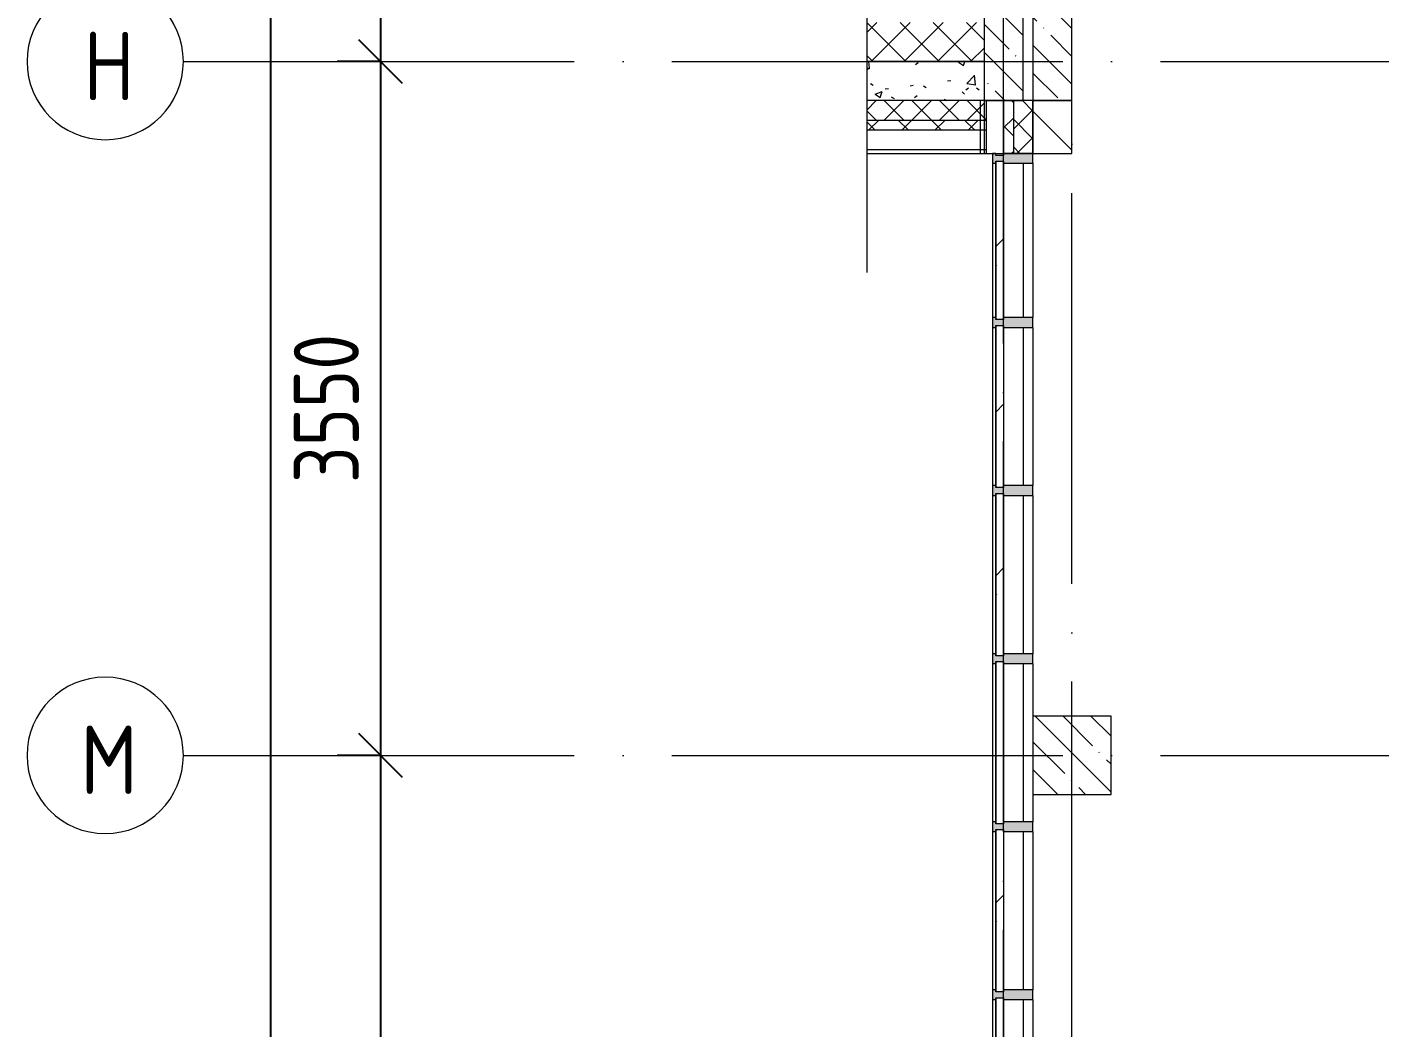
# Model space of a CAD drawing. Header units: millimetres. Extents: x -68946 to 690821, y -552984 to 293768.
# Drawn here: x 76440 to 83364, y 38580 to 43701 of the extents above; entities that cross this region are included whole.
import ezdxf

# ---------------------------------------------------------------- set-up
doc = ezdxf.new("R2010")
doc.units = ezdxf.units.MM
doc.linetypes.add('ADSK_Линия сетки', pattern=[2500, 2000, -250, 0, -250])
doc.layers.get('Defpoints').update_dxf_attribs({"color": 250})
for name, color, linetype, lineweight in [('A-____-____-DIMS', 250, 'Continuous', 9), ('A-DETL-GENF-OTLN', 250, 'Continuous', 5), ('A-FLOR-____-OTLN', 250, 'Continuous', 9), ('A-GLAZ-____-MCUT', 250, 'Continuous', 9), ('A-GLAZ-____-OTLN', 250, 'Continuous', 5), ('A-GLAZ-CWMG-MCUT', 250, 'Continuous', 9), ('A-GLAZ-CWMG-OTLN', 250, 'Continuous', 5), ('A-WALL-____-MCUT', 250, 'Continuous', 13), ('A-WALL-____-PATT', 250, 'Continuous', 13), ('A-WALL-FNSH-MCUT', 250, 'Continuous', 13), ('S-COLS-____-MCUT', 250, 'Continuous', 25), ('S-COLS-____-OTLN', 250, 'Continuous', 9), ('S-GRID-____-IDEN', 250, 'Continuous', 9), ('S-GRID-____-OTLN', 250, 'Continuous', 9)]:
    doc.layers.add(name, color=color, linetype=linetype, lineweight=lineweight)
doc.styles.add('GOST Common', font='', dxfattribs={"width": 0.9, "height": 350})
doc.styles.get("Standard").update_dxf_attribs({"font": 'ГОСТ тип А.ttf'})
doc.styles.get('GOST Common').set_extended_font_data('GOST Common')
doc.dimstyles.new('А3', dxfattribs={"dimtxt": 333, "dimasz": 222, "dimexe": 222, "dimexo": 111, "dimgap": 111, "dimtad": 1, "dimtoh": 1, "dimdec": 0, "dimrnd": 0.0015, "dimzin": 0, "dimdsep": 46, "dimtxsty": 'Standard', "dimblk": 'OBLIQUE', "dimcen": 0, "dimclrd": 7, "dimclre": 7, "dimclrt": 7, "dimadec": 0, "dimazin": 0, "dimtfac": 1, "dimtdec": 0, "dimtofl": 0, "dimtmove": 0, "dimatfit": 3, "dimfxl": 1, "dimtolj": 1, "dimtzin": 0, "dimarcsym": 0})
pattern_1 = [(135, (12287.91, -0.0006), (-84.85281, -84.85281), []), (225, (12287.91, -0.0006), (84.85281, -84.85281), [])]
pattern_2 = [(45, (12287.91, -0.0006), (-70.71068, 70.71068), []), (135, (12287.91, -0.0006), (-70.71068, -70.71068), [])]
pattern_3 = [(135, (12287.91, -0.0006), (-142.5612, -142.5612), []), (135, (12430.48, -0.0006), (-142.5612, -142.5612), [252.016, -50.403, 3.353, -47.05])]

# ---------------------------------------------------------------- blocks, each defined once
blk = doc.blocks.new('Прямоугольный импост - Импост структурный с накладкой - 190мм-21718785-АР1_Маркировочный план 1 этажа С2и3')
at = {"layer": 'A-GLAZ-CWMG-OTLN'}
blk.add_hatch(color=50, dxfattribs=at).paths.add_polyline_path([(-50, 17), (-50, 0), (-40, 0), (-40, -40), (-50, -40.1), (-50, -190), (0, -190), (0, -40), (-10, -40), (-10, 0), (0, 0), (0, 17), (-40, 17)])
at = {"layer": 'A-GLAZ-CWMG-MCUT', "lineweight": 5}
for p, q in [((0, 17), (-50, 17)), ((-50, 17), (-50, 0)), ((-50, 0), (-40, 0)), ((-40, 0), (-40, -40)), ((-10, -40), (-10, 0)), ((-10, 0), (0, 0)), ((0, 0), (0, 17)), ((-40, -40), (-50, -40)), ((-50, -40), (-50, -190)), ((0, -40), (-10, -40)), ((0, -190), (0, -40)), ((-50, -190), (0, -190))]:
    blk.add_line(p, q, dxfattribs=at)
blk = doc.blocks.new('PNS_Панель прямоугольная2 - Нр_Стекло - 40мм-36114688-АР1_Маркировочный план 1 этажа С2и3')
at = {"layer": 'A-GLAZ-____-OTLN'}
h = blk.add_hatch(dxfattribs=at)
h.set_pattern_fill('FP_138', color=256, style=0, pattern_type=2)
h.set_pattern_definition([(135, (42510, -69209.98), (-282.8427, -282.8427), [200, -600]), (135, (42610, -69409.98), (-282.8427, -282.8427), [600, -200]), (135, (42710, -69009.98), (-282.8427, -282.8427), [200, -600])])
h.paths.add_polyline_path([(405, 0), (405, 40), (-405, 40), (-405, 0), (395, 0)])
at = {"layer": 'A-GLAZ-____-MCUT', "lineweight": 5}
for p, q in [((-395, 40), (395, 40)), ((395, 0), (-395, 0))]:
    blk.add_line(p, q, dxfattribs=at)
at = {"layer": 'A-GLAZ-____-OTLN'}
blk.add_line((-405, 0), (405, 0), dxfattribs=at)
blk = doc.blocks.new('PNS_Панель прямоугольная2 - Нр_Стекло - 40мм-36114474-АР1_Маркировочный план 1 этажа С2и3')
at = {"layer": 'A-GLAZ-____-OTLN'}
h = blk.add_hatch(dxfattribs=at)
h.set_pattern_fill('FP_139', color=256, style=0, pattern_type=2)
h.set_pattern_definition([(135, (41660, -69209.98), (-282.8427, -282.8427), [200, -600]), (135, (41760, -69409.98), (-282.8427, -282.8427), [600, -200]), (135, (41860, -69009.98), (-282.8427, -282.8427), [200, -600])])
h.paths.add_polyline_path([(415, 0), (415, 40), (-415, 40), (-415, 0), (405, 0)])
at = {"layer": 'A-GLAZ-____-MCUT', "lineweight": 5}
for p, q in [((-405, 40), (405, 40)), ((405, 0), (-405, 0))]:
    blk.add_line(p, q, dxfattribs=at)
at = {"layer": 'A-GLAZ-____-OTLN'}
blk.add_line((-415, 0), (415, 0), dxfattribs=at)
blk = doc.blocks.new('PNS_Панель прямоугольная2 - Нр_Стекло - 40мм-V107-АР1_Маркировочный план 1 этажа С2и3')
at = {"layer": 'A-GLAZ-____-OTLN'}
h = blk.add_hatch(dxfattribs=at)
h.set_pattern_fill('FP_140', color=256, style=0, pattern_type=2)
h.set_pattern_definition([(135, (40800, -69209.98), (-282.8427, -282.8427), [200, -600]), (135, (40900, -69409.98), (-282.8427, -282.8427), [600, -200]), (135, (41000, -69009.98), (-282.8427, -282.8427), [200, -600])])
h.paths.add_polyline_path([(415, 40), (-415, 40), (-415, 0), (415, 0)])
at = {"layer": 'A-GLAZ-____-MCUT', "lineweight": 5}
for p, q in [((-405, 40), (405, 40)), ((405, 0), (-405, 0))]:
    blk.add_line(p, q, dxfattribs=at)
at = {"layer": 'A-GLAZ-____-OTLN'}
blk.add_line((-415, 0), (415, 0), dxfattribs=at)
blk = doc.blocks.new('PNS_Панель прямоугольная4 - Нр_Металл - 40мм 2-36114740-АР1_Маркировочный план 1 этажа С2и3')
at = {"layer": 'A-GLAZ-____-MCUT', "lineweight": 5}
for p, q in [((-405, 40), (405, 40)), ((405, 0), (-405, 0))]:
    blk.add_line(p, q, dxfattribs=at)
at = {"layer": 'A-GLAZ-____-OTLN'}
blk.add_line((-415, 0), (415, 0), dxfattribs=at)
blk = doc.blocks.new('PNS_Панель прямоугольная2 - Нр_Стекло - 40мм-V108-АР1_Маркировочный план 1 этажа С2и3')
at = {"layer": 'A-GLAZ-____-OTLN'}
h = blk.add_hatch(dxfattribs=at)
h.set_pattern_fill('FP_141', color=256, style=0, pattern_type=2)
h.set_pattern_definition([(135, (39080, -69209.98), (-282.8427, -282.8427), [200, -600]), (135, (39180, -69409.98), (-282.8427, -282.8427), [600, -200]), (135, (39280, -69009.98), (-282.8427, -282.8427), [200, -600])])
h.paths.add_polyline_path([(415, 0), (415, 40), (-415, 40), (-415, 0), (405, 0)])
at = {"layer": 'A-GLAZ-____-MCUT', "lineweight": 5}
for p, q in [((-405, 40), (405, 40)), ((405, 0), (-405, 0))]:
    blk.add_line(p, q, dxfattribs=at)
at = {"layer": 'A-GLAZ-____-OTLN'}
blk.add_line((-415, 0), (415, 0), dxfattribs=at)
blk = doc.blocks.new('PNS_Панель прямоугольная2 - Нр_Стекло - 40мм-V109-АР1_Маркировочный план 1 этажа С2и3')
at = {"layer": 'A-GLAZ-____-OTLN'}
h = blk.add_hatch(dxfattribs=at)
h.set_pattern_fill('FP_142', color=256, style=0, pattern_type=2)
h.set_pattern_definition([(135, (38220, -69209.98), (-282.8427, -282.8427), [200, -600]), (135, (38320, -69409.98), (-282.8427, -282.8427), [600, -200]), (135, (38420, -69009.98), (-282.8427, -282.8427), [200, -600])])
h.paths.add_polyline_path([(415, 0), (415, 40), (-415, 40), (-415, 0), (405, 0)])
at = {"layer": 'A-GLAZ-____-MCUT', "lineweight": 5}
for p, q in [((-405, 40), (405, 40)), ((405, 0), (-405, 0))]:
    blk.add_line(p, q, dxfattribs=at)
at = {"layer": 'A-GLAZ-____-OTLN'}
blk.add_line((-415, 0), (415, 0), dxfattribs=at)
blk = doc.blocks.new('Прямоугольный импост - Импост структурный с накладкой - 160мм-36114670-АР1_Маркировочный план 1 этажа С2и3')
at = {"layer": 'A-GLAZ-CWMG-OTLN'}
for p, q in [((69093, 43005), (69093, 42215)), ((69250, 43005), (69250, 42215))]:
    blk.add_line(p, q, dxfattribs=at)
blk = doc.blocks.new('Прямоугольный импост - Импост структурный с накладкой - 160мм-36114464-АР1_Маркировочный план 1 этажа С2и3')
at = {"layer": 'A-GLAZ-CWMG-OTLN'}
for p, q in [((69093, 42165), (69093, 41355)), ((69250, 42165), (69250, 41355))]:
    blk.add_line(p, q, dxfattribs=at)
blk = doc.blocks.new('Прямоугольный импост - Импост структурный с накладкой - 190мм-21718787-АР1_Маркировочный план 1 этажа С2и3')
at = {"layer": 'A-GLAZ-CWMG-OTLN'}
blk.add_hatch(color=50, dxfattribs=at).paths.add_polyline_path([(25, -40), (25, -190), (-25, -190), (-25, -40), (-15, -40), (-15, 0), (-25, 0), (-25, 17), (25, 17), (25, 0), (15, 0), (15, -40)])
at = {"layer": 'A-GLAZ-CWMG-MCUT', "lineweight": 5}
for p, q in [((-25, 0), (-25, 17)), ((-25, 17), (25, 17)), ((-15, 0), (-25, 0)), ((-15, -40), (-15, 0)), ((25, 0), (15, 0)), ((15, 0), (15, -40)), ((25, 17), (25, 0)), ((-25, -190), (-25, -40)), ((-25, -40), (-15, -40)), ((15, -40), (25, -40)), ((25, -40), (25, -190)), ((25, -190), (-25, -190))]:
    blk.add_line(p, q, dxfattribs=at)
blk = doc.blocks.new('ADSK_Обрыв_Линия - По умолчанию-35382580-АР1_Маркировочный план 1 этажа С2и3')
at = {"layer": 'A-DETL-GENF-OTLN', "lineweight": 5}
blk.add_line((8512.6, 0), (16800, 0), dxfattribs=at)
blk = doc.blocks.new('Ось сетки - Круг_Ø8 мм-39983606-АР1_Маркировочный план 1 этажа С2и3')
at = {"layer": 'S-GRID-____-IDEN'}
for start, end in [(360, 180), (180, 360)]:
    blk.add_arc((0, 0), 4, start, end, dxfattribs=at)
blk = doc.blocks.new('_Oblique')
at = {"color": 0, "linetype": 'ByBlock', "lineweight": -2}
blk.add_line((-0.5, -0.5), (0.5, 0.5), dxfattribs=at)
blk = doc.blocks.new('*D2551')
at = {"layer": 'A-____-____-DIMS', "color": 7, "lineweight": -2, "transparency": 16777216}
for p, q in [((78238.4, 45525), (78027.4, 45525)), ((78249.4, 45525), (78249.4, 43525)), ((78238.4, 43525), (78027.4, 43525))]:
    blk.add_line(p, q, dxfattribs=at)
at = {"layer": 'Defpoints', "color": 0, "lineweight": 30, "transparency": 16777216}
for p in [(78349.4, 45525), (78249.4, 43525), (78349.4, 43525)]:
    blk.add_point(p, dxfattribs=at)
at = {"layer": 'A-____-____-DIMS', "color": 7, "lineweight": -2, "transparency": 16777216, "xscale": 222, "yscale": 222, "zscale": 222}
for p, rotation in [((78249.4, 45525), 90), ((78249.4, 43525), 270)]:
    blk.add_blockref('_Oblique', p, dxfattribs=dict(at, rotation=rotation))
at = {"layer": 'A-____-____-DIMS', "color": 7, "transparency": 16777216, "insert": (77971.9, 44525), "char_height": 333, "width": 2.483, "attachment_point": 5, "rotation": 90}
blk.add_mtext('\\A1;2000', dxfattribs=at)
blk = doc.blocks.new('*D2552')
at = {"layer": 'A-____-____-DIMS', "color": 7, "lineweight": -2, "transparency": 16777216}
for p, q in [((78238.4, 43525), (78027.4, 43525)), ((78249.4, 43525), (78249.4, 39975)), ((78238.4, 39975), (78027.4, 39975))]:
    blk.add_line(p, q, dxfattribs=at)
at = {"layer": 'Defpoints', "color": 0, "lineweight": 30, "transparency": 16777216}
for p in [(78349.4, 43525), (78249.4, 39975), (78349.4, 39975)]:
    blk.add_point(p, dxfattribs=at)
at = {"layer": 'A-____-____-DIMS', "color": 7, "lineweight": -2, "transparency": 16777216, "xscale": 222, "yscale": 222, "zscale": 222}
for p, rotation in [((78249.4, 43525), 90), ((78249.4, 39975), 270)]:
    blk.add_blockref('_Oblique', p, dxfattribs=dict(at, rotation=rotation))
at = {"layer": 'A-____-____-DIMS', "color": 7, "transparency": 16777216, "insert": (77971.9, 41750), "char_height": 333, "width": 2.483, "attachment_point": 5, "rotation": 90}
blk.add_mtext('\\A1;3550', dxfattribs=at)
blk = doc.blocks.new('*D2553')
at = {"layer": 'A-____-____-DIMS', "color": 7, "lineweight": -2, "transparency": 16777216}
for p, q in [((78238.4, 39975), (78027.4, 39975)), ((78249.4, 39975), (78249.4, 35775)), ((78238.4, 35775), (78027.4, 35775))]:
    blk.add_line(p, q, dxfattribs=at)
at = {"layer": 'Defpoints', "color": 0, "lineweight": 30, "transparency": 16777216}
for p in [(78349.4, 39975), (78249.4, 35775), (78349.4, 35775)]:
    blk.add_point(p, dxfattribs=at)
at = {"layer": 'A-____-____-DIMS', "color": 7, "lineweight": -2, "transparency": 16777216, "xscale": 222, "yscale": 222, "zscale": 222}
for p, rotation in [((78249.4, 39975), 90), ((78249.4, 35775), 270)]:
    blk.add_blockref('_Oblique', p, dxfattribs=dict(at, rotation=rotation))
at = {"layer": 'A-____-____-DIMS', "color": 7, "transparency": 16777216, "insert": (77971.9, 37875), "char_height": 333, "width": 2.567, "attachment_point": 5, "rotation": 90}
blk.add_mtext('\\A1;4200', dxfattribs=at)
blk = doc.blocks.new('*D2563')
at = {"layer": 'A-____-____-DIMS', "color": 7, "lineweight": -2, "transparency": 16777216}
for p, q in [((77675.6, 58375), (77464.6, 58375)), ((77686.6, 58375), (77686.6, 25)), ((77675.6, 25), (77464.6, 25))]:
    blk.add_line(p, q, dxfattribs=at)
at = {"layer": 'Defpoints', "color": 0, "lineweight": 30, "transparency": 16777216}
for p in [(77786.6, 58375), (77686.6, 25), (77786.6, 25)]:
    blk.add_point(p, dxfattribs=at)
at = {"layer": 'A-____-____-DIMS', "color": 7, "lineweight": -2, "transparency": 16777216, "xscale": 222, "yscale": 222, "zscale": 222}
for p, rotation in [((77686.6, 58375), 90), ((77686.6, 25), 270)]:
    blk.add_blockref('_Oblique', p, dxfattribs=dict(at, rotation=rotation))
at = {"layer": 'A-____-____-DIMS', "color": 7, "transparency": 16777216, "insert": (77409.1, 29200), "char_height": 333, "width": 3.104, "attachment_point": 5, "rotation": 90}
blk.add_mtext('\\A1;58350', dxfattribs=at)

msp = doc.modelspace()

# ---------------------------------------------------------------- hatches: boundary and pattern name
at = {"layer": 'A-WALL-____-PATT', "lineweight": 15, "true_color": 0x000000}
h = msp.add_hatch(dxfattribs=at)
h.set_pattern_fill('FP_1', color=18, style=0, pattern_type=2)
h.set_pattern_definition(pattern_3)
h.paths.add_polyline_path([(81378.2046, 43325.0597), (81537.9138, 43325.0597), (81537.8919, 47589.9994), (81337.9138, 47589.9994), (81337.9138, 43325.0597), (81350.8919, 43325.0597)])
h.paths.add_polyline_path([(81537.8919, 49590), (81537.9138, 49590), (81537.8919, 51374.9994), (81337.9138, 51374.9994), (81337.9138, 49590), (81374.119, 49590)])
h = msp.add_hatch(dxfattribs=at)
h.set_pattern_fill('FP_1', color=18, style=0, pattern_type=2)
h.set_pattern_definition(pattern_3)
h.paths.add_polyline_path([(81765.8237, 43325), (81787.9138, 43325), (81787.9138, 47590), (81587.9138, 47590), (81587.9138, 43325)])
h.paths.add_polyline_path([(81724.8095, 49590), (81787.9138, 49590), (81787.5008, 51374.9397), (81587.9138, 51374.9397), (81587.9138, 49590)])
h = msp.add_hatch(dxfattribs=at)
h.set_pattern_fill('FP_53', color=18, style=0, pattern_type=2)
h.set_pattern_definition(pattern_1)
h.paths.add_polyline_path([(81337.9138, 43525), (81337.9138, 43725), (80737.9138, 43725), (80737.9138, 43525), (81166.8317, 43525)])
h = msp.add_hatch(dxfattribs=at)
h.set_pattern_fill('FP_3', color=18, style=0, pattern_type=2)
h.set_pattern_definition([(50, (12287.9, -0.0006), (364.3679, -31.8783), [38.1, -419.1]), (355, (12287.9, -0.0006), (-70.4859, 382.1133), [30.48, -335.28]), (100.451, (12318.28, -2.66), (293.885, 350.2334), [32.38, -356.18]), (46.184, (12287.9, 101.6), (542.1585, -84.0858), [57.15, -628.65]), (96.636, (12333.1, 94.6), (474.805, 494.8554), [48.57, -534.27]), (351.184, (12287.9, 101.6), (474.8102, 494.85), [45.72, -502.92]), (21, (12338.7, 76.2), (303.2285, -204.5305), [38.1, -419.1]), (326, (12338.7, 76.2), (123.6039, 368.376), [30.48, -335.28]), (71.451, (12364, 59.16), (426.8341, 163.8427), [32.38, -356.18]), (37.5, (12287.91, -0.0006), (6.17665, 169.11015), [16.764, -314.452, 16.764, -323.596, -336.55]), (37.5, (12287.91, -0.0006), (6.17665, 169.11015), [-671.576, 16.764, -319.786]), (7.5, (12287.91, -0.0006), (133.63888, 200.3615), [16.764, -177.292, 16.764, -306.832, -128.27]), (7.5, (12287.91, -0.0006), (133.63888, 200.3615), [-517.652, 16.764, -111.506]), (327.5, (12174.63, -0.0006), (271.18182, -11.45836), [16.764, -110.236, 16.764, -379.476, -525.78]), (327.5, (12174.63, -0.0006), (271.18182, -11.45836), [-523.24, 16.764, -509.016]), (317.5, (12123.83, -0.0006), (296.2585, 50.85285), [16.764, -148.336, 16.764, -246.38, -373.38]), (317.5, (12123.83, -0.0006), (296.2585, 50.85285), [-428.244, 16.764, -356.616])])
h.paths.add_polyline_path([(80737.9138, 43325), (81337.9138, 43325), (81337.9138, 43525), (80737.9138, 43525), (80737.9138, 43359.2391)])
h = msp.add_hatch(dxfattribs=at)
h.set_pattern_fill('FP_52', color=18, style=0, pattern_type=2)
h.set_pattern_definition(pattern_2)
h.paths.add_polyline_path([(81166.8317, 43225), (81350.8919, 43225), (81337.9138, 43325), (80737.9138, 43325), (80737.9138, 43225)])
h = msp.add_hatch(dxfattribs=at)
h.set_pattern_fill('FP_53', color=18, style=0, pattern_type=2)
h.set_pattern_definition(pattern_1)
h.paths.add_polyline_path([(81487.9138, 31779.9994), (81487.9138, 32724.9994), (81437.9138, 32724.9994), (81437.9138, 31779.9994)])
h.paths.add_polyline_path([(81487.9138, 43055), (81487.9138, 43324.9994), (81437.9138, 43324.9994), (81437.9138, 43055)])
h = msp.add_hatch(dxfattribs=at)
h.set_pattern_fill('FP_52', color=18, style=0, pattern_type=2)
h.set_pattern_definition(pattern_2)
h.paths.add_polyline_path([(81487.9138, 32039.9994), (81587.9138, 32039.9994), (81587.8919, 32724.9994), (81487.9139, 32724.9994), (81487.9138, 32239.9399)])
h.paths.add_polyline_path([(81508.5706, 43055), (81587.9138, 43055), (81587.8914, 43324.9994), (81487.9138, 43324.9994), (81487.9138, 43055)])
h = msp.add_hatch(dxfattribs=at)
h.set_pattern_fill('FP_2', color=18, style=0, pattern_type=2)
h.set_pattern_definition([(135, (12287.91, -0.0006), (-141.42136, -141.42136), [])])
h.paths.add_polyline_path([(81787.9138, 43055), (81787.9138, 43325), (81587.9138, 43325), (81587.9138, 43055), (81763.0146, 43055)])
h = msp.add_hatch(dxfattribs=at)
h.set_pattern_fill('FP_53', color=18, style=0, pattern_type=2)
h.set_pattern_definition(pattern_1)
h.paths.add_polyline_path([(81166.8317, 43175), (81350.8919, 43175), (81350.8919, 43225), (80737.9138, 43225), (80737.9138, 43175)])
at = {"layer": 'S-COLS-____-OTLN', "lineweight": 5, "true_color": 0x000000}
h = msp.add_hatch(dxfattribs=at)
h.set_pattern_fill('FP_1', color=18, style=0, pattern_type=2)
h.set_pattern_definition(pattern_3)
h.paths.add_polyline_path([(81587.9138, 39774.9994), (81987.8919, 39774.9994), (81987.8919, 40174.9994), (81587.8919, 40174.9994), (81587.8919, 39774.9994)])

# ---------------------------------------------------------------- linework, layer by layer
at = {"layer": 'A-FLOR-____-OTLN', "color": 18, "lineweight": 5, "true_color": 0x000000}
for p, q in [((81587.8919, 43005), (81587.8919, 42215)), ((81587.8919, 42165), (81587.8919, 41355)), ((81587.8919, 41305), (81587.8919, 40495)), ((81587.8919, 40445), (81587.8919, 40174.9994)), ((81587.8919, 39774.9994), (81587.8919, 39635)), ((81587.8919, 39585), (81587.8919, 38775)), ((81587.8919, 38725), (81587.8919, 37915))]:
    msp.add_line(p, q, dxfattribs=at)
at = {"layer": 'A-WALL-____-MCUT', "color": 18, "lineweight": 15, "true_color": 0x000000}
for p, q in [((81337.9138, 47589.9994), (81337.9138, 43525)), ((81537.9138, 43325.0597), (81537.9138, 47589.9994)), ((81587.9138, 47560), (81587.9138, 43325)), ((81787.9138, 43325), (81787.9138, 47560)), ((81337.9138, 43525), (80737.9138, 43525)), ((81337.9138, 43525), (81337.9138, 43325)), ((81337.9138, 43325), (80737.9138, 43325)), ((81337.9138, 43325.0597), (81537.9138, 43325.0597)), ((81350.8919, 43325), (81337.9138, 43325)), ((81437.9138, 43324.9994), (81337.9138, 43324.9994)), ((81337.9138, 43324.9994), (81337.9138, 43055)), ((81350.8919, 43175), (81350.8919, 43325)), ((81487.9138, 43324.9994), (81437.9138, 43324.9994)), ((81437.9138, 43324.9994), (81437.9138, 43055)), ((81587.9138, 43324.9994), (81487.9138, 43324.9994)), ((81487.9138, 43324.9994), (81487.9138, 43055)), ((81587.9138, 43325), (81787.9138, 43325)), ((81587.9138, 43325), (81587.9138, 43055)), ((81787.9138, 43325), (81587.9138, 43325)), ((81587.9138, 43055), (81587.9138, 43324.9994)), ((81787.9138, 43055), (81787.9138, 43325)), ((80737.9138, 43225), (81350.8919, 43225)), ((80737.9138, 43175), (81350.8919, 43175)), ((80737.9138, 43075), (81350.8919, 43075)), ((81337.9138, 43055), (81437.9138, 43055)), ((81437.9138, 43055), (81487.9138, 43055)), ((81487.9138, 43055), (81587.9138, 43055)), ((81587.9138, 43055), (81787.9138, 43055))]:
    msp.add_line(p, q, dxfattribs=at)
at = {"layer": 'A-WALL-FNSH-MCUT', "lineweight": 15}
for p, q in [((81337.9138, 43324.9994), (81317.9138, 43324.9994)), ((81317.9138, 43324.9994), (81317.9138, 43055)), ((81350.8919, 43055), (81350.8919, 43175)), ((80737.9138, 43055), (81337.9138, 43055))]:
    msp.add_line(p, q, dxfattribs=at)
at = {"layer": 'S-COLS-____-MCUT', "color": 18, "lineweight": 5, "true_color": 0x000000}
for p, q in [((81987.8919, 40174.9994), (81587.8919, 40174.9994)), ((81587.8919, 40174.9994), (81587.8919, 39774.9994)), ((81987.8919, 39774.9994), (81987.8919, 40174.9994)), ((81587.8919, 39774.9994), (81987.8919, 39774.9994))]:
    msp.add_line(p, q, dxfattribs=at)
at = {"layer": 'S-GRID-____-OTLN', "color": 18, "linetype": 'ADSK_Линия сетки', "true_color": 0x000000}
for p, q in [((81437.9138, -2919.5356), (81437.9138, 61202.0045)), ((81787.9138, -1649.5356), (81787.9138, 59932.0045)), ((77240.3519, 43525), (168626.8279, 43525)), ((77240.3519, 39975), (168626.8279, 39975))]:
    msp.add_line(p, q, dxfattribs=at)

# ---------------------------------------------------------------- block references
at = {"layer": 'A-DETL-GENF-OTLN', "color": 18, "lineweight": 5, "true_color": 0x000000, "rotation": 269.9999999999999}
msp.add_blockref('ADSK_Обрыв_Линия - По умолчанию-35382580-АР1_Маркировочный план 1 этажа С2и3', (80737.9138, 59245), dxfattribs=at)
at = {"layer": 'A-GLAZ-____-MCUT', "color": 18, "lineweight": 5, "true_color": 0x000000, "rotation": 270}
for name, p in [('PNS_Панель прямоугольная2 - Нр_Стекло - 40мм-36114688-АР1_Маркировочный план 1 этажа С2и3', (81397.8919, 42610)), ('PNS_Панель прямоугольная2 - Нр_Стекло - 40мм-36114474-АР1_Маркировочный план 1 этажа С2и3', (81397.8919, 41760)), ('PNS_Панель прямоугольная2 - Нр_Стекло - 40мм-V107-АР1_Маркировочный план 1 этажа С2и3', (81397.8919, 40900)), ('PNS_Панель прямоугольная4 - Нр_Металл - 40мм 2-36114740-АР1_Маркировочный план 1 этажа С2и3', (81397.8919, 40040)), ('PNS_Панель прямоугольная2 - Нр_Стекло - 40мм-V108-АР1_Маркировочный план 1 этажа С2и3', (81397.8919, 39180)), ('PNS_Панель прямоугольная2 - Нр_Стекло - 40мм-V109-АР1_Маркировочный план 1 этажа С2и3', (81397.8919, 38320))]:
    msp.add_blockref(name, p, dxfattribs=at)
at = {"layer": 'A-GLAZ-CWMG-OTLN', "color": 18, "true_color": 0x000000, "rotation": 90}
msp.add_blockref('Прямоугольный импост - Импост структурный с накладкой - 190мм-21718785-АР1_Маркировочный план 1 этажа С2и3', (81397.8919, 43055), dxfattribs=at)
at = {"layer": 'A-GLAZ-CWMG-OTLN', "color": 18, "true_color": 0x000000}
for name, p in [('Прямоугольный импост - Импост структурный с накладкой - 160мм-36114670-АР1_Маркировочный план 1 этажа С2и3', (12287.9138, -0.0006)), ('Прямоугольный импост - Импост структурный с накладкой - 160мм-36114464-АР1_Маркировочный план 1 этажа С2и3', (12287.9138, -0.0006)), ('Прямоугольный импост - Импост структурный с накладкой - 160мм-36114464-АР1_Маркировочный план 1 этажа С2и3', (12287.9138, -860.0006)), ('Прямоугольный импост - Импост структурный с накладкой - 160мм-36114464-АР1_Маркировочный план 1 этажа С2и3', (12287.9138, -1720.0006)), ('Прямоугольный импост - Импост структурный с накладкой - 160мм-36114464-АР1_Маркировочный план 1 этажа С2и3', (12287.9138, -2580.0006)), ('Прямоугольный импост - Импост структурный с накладкой - 160мм-36114464-АР1_Маркировочный план 1 этажа С2и3', (12287.9138, -3440.0006))]:
    msp.add_blockref(name, p, dxfattribs=at)
at = {"layer": 'A-GLAZ-CWMG-OTLN', "color": 18, "true_color": 0x000000, "extrusion": (0, 0, -1), "rotation": 270}
for p in [(-81397.8919, 42190), (-81397.8919, 41330), (-81397.8919, 40470), (-81397.8919, 39610), (-81397.8919, 38750)]:
    msp.add_blockref('Прямоугольный импост - Импост структурный с накладкой - 190мм-21718787-АР1_Маркировочный план 1 этажа С2и3', p, dxfattribs=at)
at = {"layer": 'S-GRID-____-IDEN', "color": 18, "true_color": 0x000000, "xscale": 99.99999999999993, "yscale": 99.99999999999993, "zscale": 99.99999999999993, "rotation": 269.9999999999994}
for p in [(76840.3519, 43525), (76840.3519, 39975)]:
    msp.add_blockref('Ось сетки - Круг_Ø8 мм-39983606-АР1_Маркировочный план 1 этажа С2и3', p, dxfattribs=at)

# ---------------------------------------------------------------- texts
at = {"layer": 'S-GRID-____-IDEN', "color": 18, "true_color": 0x000000, "char_height": 350, "attachment_point": 1, "style": 'GOST Common'}
for s, insert, width in [('\\fGOST Common|b0|i0|c204|p34|;\\W.9;Н', (76727.029, 43677.5869), 310.253062), ('\\fGOST Common|b0|i0|c204|p34|;\\W.9;М', (76712.179, 40127.5869), 346.329)]:
    msp.add_mtext(s, dxfattribs=dict(at, insert=insert, width=width))

# ---------------------------------------------------------------- dimensions: what is measured, and where the dimension line sits
at = {"layer": 'A-____-____-DIMS', "color": 18, "true_color": 0x000000}
for base, p1, p2, picture, middle in [((77686.582, 25), (77786.5669, 58375), (77786.5669, 25), '*D2563', (77409.082, 29200)), ((78249.446, 43525), (78349.4309, 45525), (78349.4309, 43525), '*D2551', (77971.946, 44525)), ((78249.446, 39975), (78349.4309, 43525), (78349.4309, 39975), '*D2552', (77971.946, 41750)), ((78249.446, 35775), (78349.4309, 39975), (78349.4309, 35775), '*D2553', (77971.946, 37875))]:
    dim = msp.add_linear_dim(base=base, p1=p1, p2=p2, angle=90, dimstyle='А3', dxfattribs=at)
    dim.commit()
    dim.dimension.update_dxf_attribs({"geometry": picture, "text_midpoint": middle})

doc.saveas('drawing.dxf')
